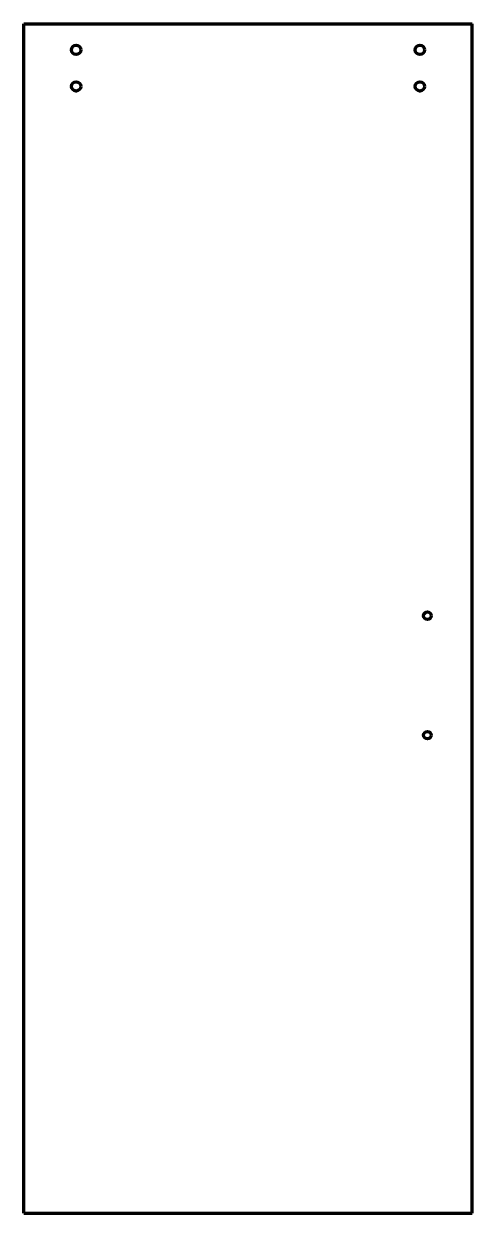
# Model space of a CAD drawing. Header units: inches. Extents: x 0 to 30, y 0 to 79.6.
import ezdxf

# ---------------------------------------------------------------- set-up
doc = ezdxf.new("R2010")
doc.units = ezdxf.units.IN
doc.header["$MEASUREMENT"] = 0
doc.layers.get('0').update_dxf_attribs({"linetype": 'CONTINUOUS'})

msp = doc.modelspace()

# ---------------------------------------------------------------- linework, layer by layer
at = {"color": 7, "lineweight": 90}
for p, q in [((0, 0), (0, 79.625)), ((0, 79.625), (30, 79.625)), ((30, 0), (30, 79.625)), ((0, 0), (30, 0))]:
    msp.add_line(p, q, dxfattribs=at)
for centre, radius in [((3.5, 77.875), 0.3125), ((26.5, 77.875), 0.3125), ((3.5, 75.4375), 0.3125), ((26.5, 75.4375), 0.3125), ((27, 40), 0.25), ((27, 32), 0.25)]:
    msp.add_circle(centre, radius, dxfattribs=at)

doc.saveas('drawing.dxf')
